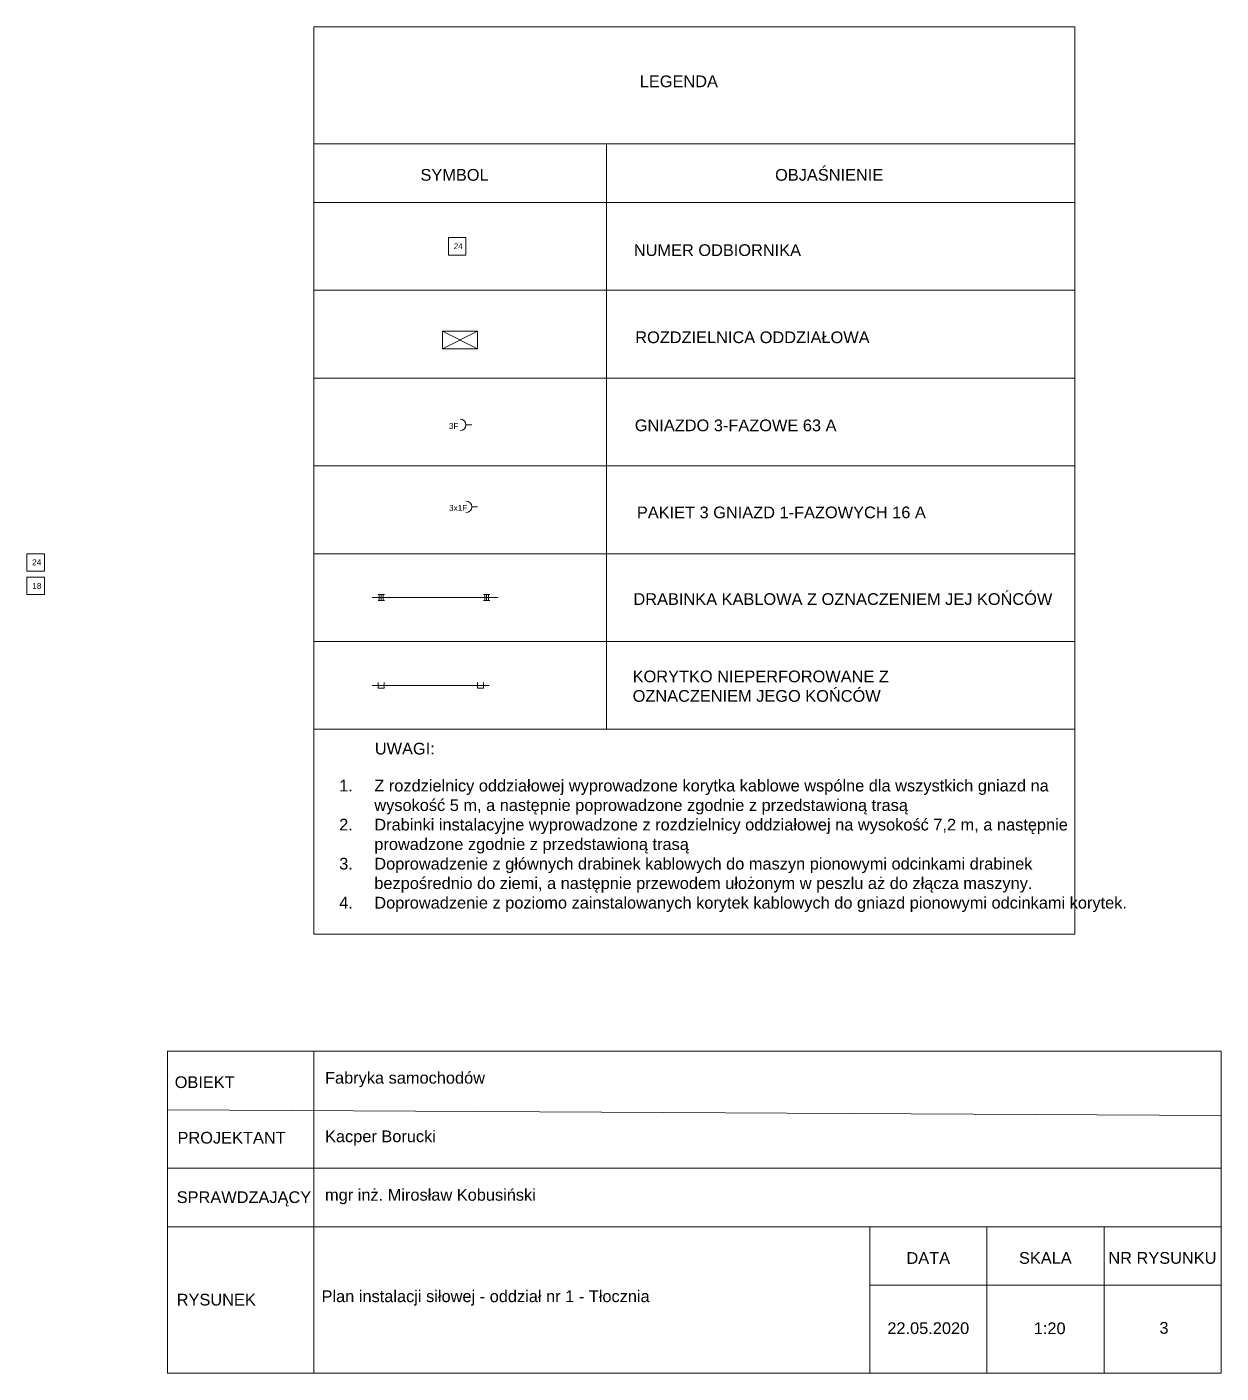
# Model space of a CAD drawing. Header units: millimetres. Extents: x -40 to 4550, y -750 to 1900.
# Drawn here: x 2510 to 4550, y -750 to 1550 of the extents above; entities that cross this region are included whole.
import ezdxf

# ---------------------------------------------------------------- set-up
doc = ezdxf.new("R2010")
doc.units = ezdxf.units.MM
doc.layers.get('0').update_dxf_attribs({"lineweight": 9})
for name, color, linetype, lineweight in [('instalacja-siłowa', 150, 'Continuous', 5), ('instalacja-siłowa-gniazda', 1, 'Continuous', 5), ('oznaczenia przewodow', 250, 'Continuous', 5), ('oznaczenia urządzeń', 250, 'Continuous', 5)]:
    doc.layers.add(name, color=color, linetype=linetype, lineweight=lineweight)
doc.styles.get("Standard").update_dxf_attribs({"font": 'arial.ttf'})

msp = doc.modelspace()

# ---------------------------------------------------------------- linework, layer by layer
for p, q in [((3000, 1350), (4300, 1350)), ((3500, 1350), (3500, 1250)), ((3000, 1250), (4300, 1250)), ((3500, 500), (3500, 1250)), ((3000, 1100), (4300, 1100)), ((3220, 1030), (3280, 1000)), ((3220, 1000), (3280, 1030)), ((3000, 950), (4300, 950)), ((3270, 870), (3260, 870)), ((3000, 800), (4300, 800)), ((3280, 730), (3270, 730)), ((3000, 650), (4300, 650)), ((3000, 500), (4300, 500)), ((3500, 500), (3500, 350)), ((3000, 350), (3000, 0)), ((4300, 0), (4300, 350)), ((3000, 0), (4300, 0)), ((2750, -750), (2750, -200)), ((2750, -200), (4550, -200)), ((3000, -200), (3000, -750)), ((4550, -200), (4550, -750)), ((2750, -300), (4550, -310)), ((2750, -400), (4550, -400)), ((2750, -500), (4550, -500)), ((3950, -500), (3950, -750)), ((4150, -500), (4150, -750)), ((4350, -500), (4350, -750)), ((3950, -600), (4550, -600)), ((4550, -750), (2750, -750))]:
    msp.add_line(p, q)
msp.add_lwpolyline([(4300, 500), (4300, 1550), (3000, 1550), (3000, 500)])
msp.add_lwpolyline([(3280, 1030), (3220, 1030), (3220, 1000), (3280, 1000)], close=True)
for centre in [(3250, 870), (3260, 730)]:
    msp.add_arc(centre, 10, 270, 90)
at = {"layer": 'instalacja-siłowa'}
for p, q in [((3099.7, 575), (3315.2, 575)), ((3110, 580), (3121, 580)), ((3112, 570), (3112, 580)), ((3115.3, 570), (3115.3, 580)), ((3118.7, 570), (3118.7, 580)), ((3290, 580), (3301, 580)), ((3292, 570), (3292, 580)), ((3295.3, 570), (3295.3, 580)), ((3298.7, 570), (3298.7, 580)), ((3110, 570), (3121, 570)), ((3290, 570), (3301, 570))]:
    msp.add_line(p, q, dxfattribs=at)
at = {"layer": 'instalacja-siłowa-gniazda'}
for p, q in [((3099.9, 425), (3299.4, 425)), ((3110, 420), (3110, 430)), ((3120, 420), (3110, 420)), ((3120, 430), (3120, 420)), ((3280, 420), (3280, 430)), ((3290, 420), (3280, 420)), ((3290, 430), (3290, 420))]:
    msp.add_line(p, q, dxfattribs=at)
at = {"layer": 'oznaczenia przewodow'}
for p, q in [((3000, 500), (3000, 350)), ((4300, 350), (4300, 500)), ((3000, 350), (4300, 350))]:
    msp.add_line(p, q, dxfattribs=at)
at = {"layer": 'oznaczenia urządzeń'}
for points in [[(3260, 1190), (3230, 1190), (3230, 1160), (3260, 1160)], [(2540, 650), (2510, 650), (2510, 620), (2540, 620)], [(2540, 610), (2510, 610), (2510, 580), (2540, 580)]]:
    msp.add_lwpolyline(points, close=True, dxfattribs=at)

# ---------------------------------------------------------------- texts
for s, width, heights, insert, char_height, attachment_point in [('\\pxqc;LEGENDA', 250, [0], (3623.7, 1456.9), 20, 5), ('\\pxqc;OBJAŚNIENIE', 250, [0], (3880.5, 1297.1), 20, 5), ('\\pxqc;SYMBOL', 250, [0], (3240.5, 1297.1), 20, 5), ('NUMER ODBIORNIKA', 413.599, [0], (3689.6, 1168.5), 20, 5), ('ROZDZIELNICA ODDZIAŁOWA', 413.599, [0], (3749.4, 1019.6), 20, 5), ('\\pxql;GNIAZDO 3-FAZOWE 63 A', 413.599, [0], (3755.2, 869.1), 20, 5), ('3F', 90, [0], (3230.9, 873.2), 10, 1), ('3x1F', 90, [0], (3231.2, 733.3), 10, 1), ('\\pxql;PAKIET 3 GNIAZD 1-FAZOWYCH 16 A', 717.996, [0], (3911, 720.4), 20, 5), ('\\pxql;DRABINKA KABLOWA Z OZNACZENIEM JEJ KOŃCÓW', 746.816, [0], (3919.6, 572.3), 20, 5), ('\\pxql;KORYTKO NIEPERFOROWANE Z \\POZNACZENIEM JEGO KOŃCÓW', 746.816, [0], (3918.2, 423.5), 20, 5), ('\\pxql;UWAGI:', 746.816, [0], (3477.7, 316.8), 20, 5), ('\\pxi-3,l4,ql,t4;1.^IZ rozdzielnicy oddziałowej wyprowadzone korytka kablowe wspólne dla wszystkich gniazd na wysokość 5 m, a następnie poprowadzone zgodnie z przedstawioną trasą\\P2.^IDrabinki instalacyjne wyprowadzone z rozdzielnicy oddziałowej na wysokość 7,2 m, a następnie prowadzone zgodnie z przedstawioną trasą\\P3.^IDoprowadzenie z głównych drabinek kablowych do maszyn pionowymi odcinkami drabinek bezpośrednio do ziemi, a następnie przewodem ułożonym w peszlu aż do złącza maszyny.\\P4.^IDoprowadzenie z poziomo zainstalowanych korytek kablowych do gniazd pionowymi odcinkami korytek.', 1342.229, [277.7], (3694.6, 150.7), 20, 5), ('\\pxqc;OBIEKT', 250, [0], (2813.7, -253.1), 20, 5), ('\\pxql;Fabryka samochodów', 469.28, [0], (3253.9, -248.5), 20, 5), ('\\pxql;PROJEKTANT', 250, [0], (2892.3, -348), 20, 5), ('\\pxql;Kacper Borucki', 469.28, [0], (3253.9, -348.5), 20, 5), ('\\pxql;mgr inż. Mirosław Kobusiński', 469.28, [0], (3253.9, -448.5), 20, 5), ('\\pxql;SPRAWDZAJĄCY', 250, [0], (2890.9, -452.4), 20, 5), ('\\pxqc;DATA', 250, [0], (4049.8, -553.4), 20, 5), ('\\pxqc;SKALA', 250, [0], (4249.8, -553.4), 20, 5), ('\\pxqc;NR RYSUNKU', 250, [0], (4449.8, -553.4), 20, 5), ('\\pxql;RYSUNEK', 250, [0], (2890.9, -624.7), 20, 5), ('\\pxql;Plan instalacji siłowej - oddział nr 1 - Tłocznia', 724.322, [0], (3375.5, -621.8), 20, 5), ('\\pxqc;22.05.2020', 250, [0], (4049.8, -673.4), 20, 5), ('\\pxqc;1:20', 250, [0], (4257.2, -673.6), 20, 5), ('\\pxqc;3', 250, [0], (4452.5, -672.9), 20, 5)]:
    msp.add_mtext_dynamic_manual_height_columns(s, width=width, gutter_width=12.5, heights=heights, dxfattribs=dict(insert=insert, char_height=char_height, attachment_point=attachment_point))
at = {"layer": 'oznaczenia urządzeń', "char_height": 10, "attachment_point": 1}
for s, insert in [('24', (3239, 1180.3)), ('24', (2519, 640.3)), ('18', (2519.2, 599.9))]:
    msp.add_mtext_dynamic_manual_height_columns(s, width=10, gutter_width=12.5, heights=[0], dxfattribs=dict(at, insert=insert))

doc.saveas('drawing.dxf')
